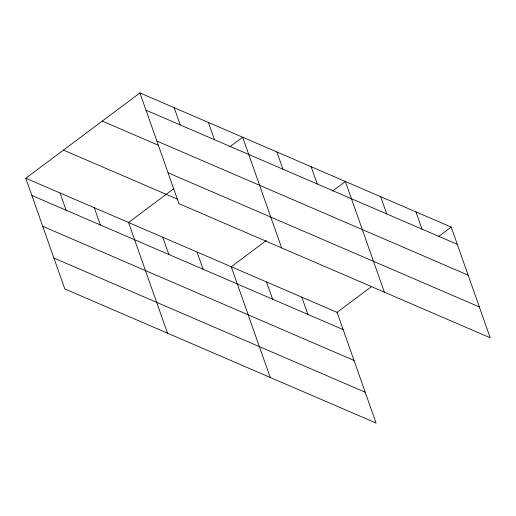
<?xml version="1.0" encoding="UTF-8"?>
<svg xmlns="http://www.w3.org/2000/svg" width="516" height="516" viewBox="0 0 516 516"><rect width="100%" height="100%" fill="white"/><g stroke="black" fill="none" stroke-linecap="round" stroke-linejoin="round"><path stroke-width="0.77" d="M25.8 178.22L337.083 312.361L376.067 423.055L64.784 288.915L25.8 178.22L139.933 92.945L451.216 227.085L490.2 337.78L178.917 203.639L139.933 92.945M173.821 188.637L128.523 222.486L167.506 333.181M229.891 146.75L242.655 137.211L281.639 247.906M266.359 240.52L231.245 266.753L270.229 377.448M332.614 191.017L345.378 181.477L384.362 292.172M337.083 312.361L371.559 286.599M438.452 236.625L451.216 227.085M146.009 110.192L457.292 244.332M156.864 141.029L468.147 275.17M102.271 121.086L158.367 145.26M168.055 172.802L479.338 306.943M63.462 150.079L177.846 199.37M31.876 195.467L343.159 329.601M42.731 226.305L354.015 360.445M53.922 258.077L365.205 392.218M415.941 211.882L422.011 229.13M380.66 196.68L386.736 213.927M311.142 166.72L317.211 183.967M276.899 151.962L282.974 169.209M301.808 297.158L307.878 314.399M266.527 281.955L272.603 299.196M208.412 122.453L214.488 139.701M174.176 107.702L180.245 124.943M197.009 251.995L203.078 269.242M162.766 237.237L168.842 254.485M94.28 207.729L100.356 224.976M60.043 192.971L66.112 210.218"/></g></svg>
